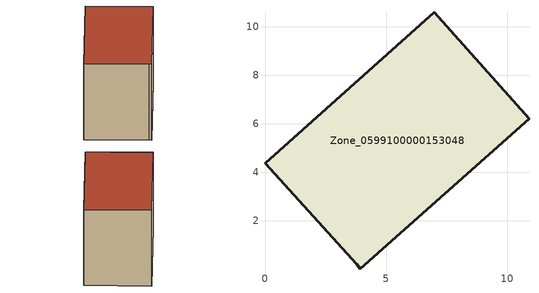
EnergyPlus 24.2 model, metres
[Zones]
Zone_0599100000153048
 floor ground (C_G): 3.78,0.21 0,4.38 6.99,10.6 10.89,6.21 3.93,0.03 z0
 wall outside (C_F): 10.89,6.21 6.99,10.6 0,4.38 3.78,0.21 3.93,0.03 10.89,6.21 z0:7.74
 roof outside (C_R): 0,4.38 3.78,0.21 3.93,0.03 10.89,6.21 6.99,10.6 z7.74
[BUILDING]
Pand.0599100000153048: North Axis=0; Terrain=City; Loads Convergence Tolerance Value=0.04; Temperature Convergence Tolerance Value=0.4; Solar Distribution=FullExterior; Maximum Number of Warmup Days=25; Minimum Number of Warmup Days=1
[Site:Location]
Rotterdam.The.Hague.AP_ZH_NLD Design_Conditions: Latitude=51.96; Longitude=4.45; Time Zone=1; Elevation=-4.5
[SITE:GROUNDTEMPERATURE:BUILDINGSURFACE]
18, 18, 18, 18, 18, 18, 18, 18, 18, 18, 18, 18
[MATERIAL] Thermal Absorptance=0.9; Solar Absorptance=0.7; Visible Absorptance=0.7
Name | Roughness | Thickness | Conductivity | Density | Specific Heat
G.TI.1965-1974 | MediumSmooth | 0.15 | 0.882353 | 540 | 1210
F.TI.1965-1974 | Rough | 0.3 | 0.697674 | 1920 | 840
R.TI.1965-1974 | MediumRough | 0.2 | 0.232558 | 1500 | 1000
[CONSTRUCTION]
C_G: G.TI.1965-1974
C_F: F.TI.1965-1974
C_R: R.TI.1965-1974
[ZONE]
Zone_0599100000153048: Type=1; Multiplier=1; Ceiling Height=Autocalculate; Volume=Autocalculate; Floor Area=autocalculate; Part of Total Floor Area=Yes
[ZONEINFILTRATION:DESIGNFLOWRATE]
Infil_Zone_0599100000153048: Zone or ZoneList or Space or SpaceList=Zone_0599100000153048; Schedule=AlwaysOn; Design Flow Rate Calculation Method=Flow/Area; Flow Rate per Floor Area=0.003; Constant Term Coefficient=1; Temperature Term Coefficient=0; Velocity Term Coefficient=0; Velocity Squared Term Coefficient=0
[HVACTEMPLATE:ZONE:IDEALLOADSAIRSYSTEM]
Zone_0599100000153048: Maximum Heating Supply Air Temperature=50; Minimum Cooling Supply Air Temperature=13; Maximum Heating Supply Air Humidity Ratio=0.0156; Minimum Cooling Supply Air Humidity Ratio=0.0077; Heating Limit=NoLimit; Cooling Limit=NoLimit; Dehumidification Control Type=ConstantSensibleHeatRatio; Cooling Sensible Heat Ratio=0.7; Dehumidification Setpoint=60; Humidification Control Type=None; Humidification Setpoint=30; Outdoor Air Method=None; Outdoor Air Flow Rate per Person=0.00944; Outdoor Air Flow Rate per Zone Floor Area=0; Outdoor Air Flow Rate per Zone=0; Demand Controlled Ventilation Type=None; Outdoor Air Economizer Type=NoEconomizer; Heat Recovery Type=None; Sensible Heat Recovery Effectiveness=0.7; Latent Heat Recovery Effectiveness=0.65
[ZONECONTROL:THERMOSTAT]
ThermostatControl_Zone_0599100000153048: Zone or ZoneList=Zone_0599100000153048; Control Type Schedule=DualSetpointControlType; Control 1=Thermostat_Zone_0599100000153048; Temperature Difference Between Cutout And Setpoint=0
[THERMOSTATSETPOINT:DUALSETPOINT]
Thermostat_Zone_0599100000153048: Heating Setpoint Temperature Schedule=HeatingSetpoint_Zone_0599100000153048; Cooling Setpoint Temperature Schedule=CoolingSetpoint_Zone_0599100000153048
[SCHEDULE:COMPACT]
HeatingSetpoint_Zone_0599100000153048: Through: 12/31, For: AllDays, Until: 24:00, 21
CoolingSetpoint_Zone_0599100000153048: Through: 12/31, For: AllDays, Until: 24:00, 24
DualSetpointControlType: Through: 12/31, For: AllDays, Until: 24:00, 4
AlwaysOn: Through: 12/31, For: AllDays, Until: 24:00, 1
